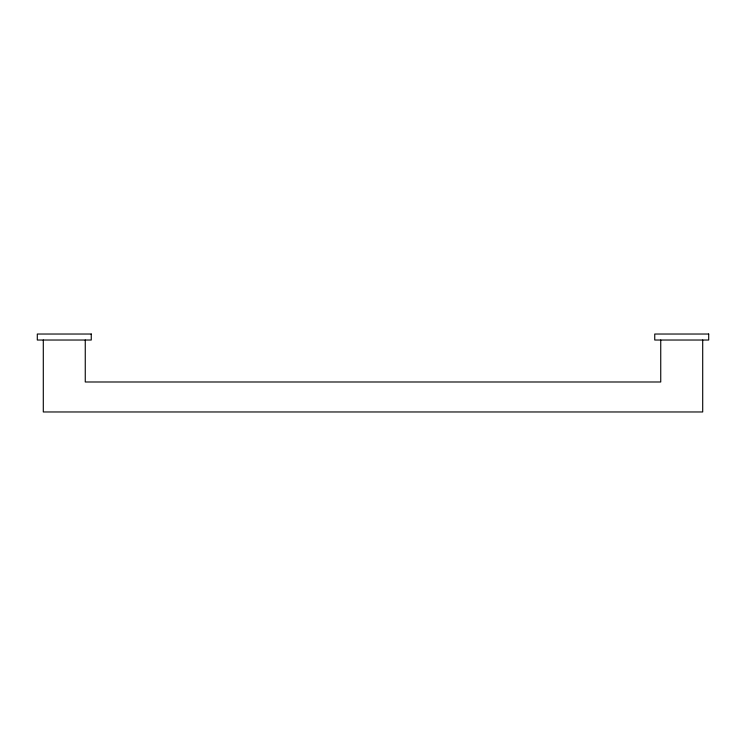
<?xml version="1.0" encoding="UTF-8"?>
<svg xmlns="http://www.w3.org/2000/svg" width="746" height="746" viewBox="0 0 746 746"><rect width="100%" height="100%" fill="white"/><g stroke="black" fill="none" stroke-linecap="round" stroke-linejoin="round"><path stroke-width="1.12" d="M702.704 340.027L702.704 411.969L43.296 411.969L43.296 340.027M660.742 340.027L660.742 381.989L85.258 381.989L85.258 340.027M91.254 334.031L37.3 334.031L37.3 340.027L91.254 340.027L91.254 334.031M708.7 334.031L654.746 334.031L654.746 340.027L708.7 340.027L708.7 334.031"/></g></svg>
